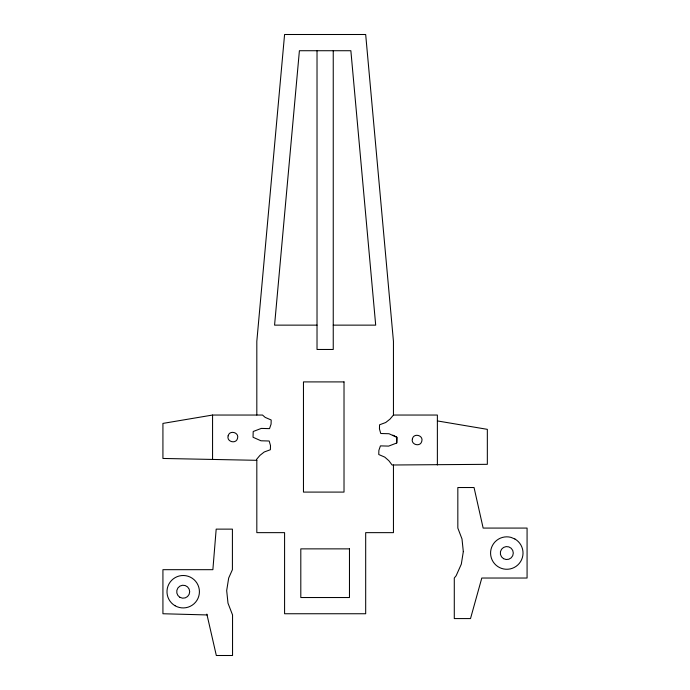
<?xml version="1.0" encoding="UTF-8"?>
<svg xmlns="http://www.w3.org/2000/svg" width="690" height="690" viewBox="0 0 690 690"><rect width="100%" height="100%" fill="white"/><g stroke="black" fill="none" stroke-linecap="round" stroke-linejoin="round"><path stroke-width="1.03" d="M437.374 420.926L487.338 429.344L487.338 464.327L392.101 465L388.867 460.722L384.779 457.125L378.758 454.52L378.87 450.38L380.423 445.878L388.643 446.102L396.75 443.006L396.828 437.253L388.979 433.725L380.759 433.51L379.448 428.93L379.56 424.79L385.71 422.513L389.988 419.141L393.447 415.044L393.447 341.352L365.683 34.5L284.582 34.5L256.818 341.352L256.818 415.044M396.75 443.006L396.905 437.253L392.895 435.166M256.818 460.316L256.49 459.462L259.957 455.366L264.227 451.993L270.385 449.725L270.497 445.576L269.186 441.005L260.967 440.781L253.04 437.253L253.196 431.5L261.303 428.412L269.523 428.628L271.075 424.134L271.187 419.986L265.167 417.381L262.511 415.044L212.563 415.044L162.926 423.41L162.926 458.453L256.818 460.316L256.818 532.645L284.582 532.645L284.582 613.746L365.683 613.746L365.683 532.645L393.447 532.645L393.447 465M317.021 325.137L274.568 325.137L299.4 50.724L350.865 50.724L375.696 325.137L333.244 325.137M393.447 415.044L437.374 415.044L437.374 465M207.173 614.945L162.926 613.746L162.926 569.681L212.874 569.681L216.186 529.127L232.409 529.127L232.409 569.681L228.683 578.022L226.682 590.571L228.002 603.207L232.547 614.945L232.547 655.5L216.324 655.5L206.853 614.091M333.244 50.724L333.244 349.468L317.021 349.468L317.021 50.724M212.563 415.044L212.563 459.117M228.14 435.821C226.294 441.798 236.153 444.438 237.541 438.34C239.387 432.363 229.529 429.723 228.14 435.821M412.404 438.762C410.55 444.74 420.408 447.379 421.797 441.281C423.651 435.304 413.793 432.665 412.404 438.762M463.318 551.603L461.317 564.144L456.142 575.745L454.287 578.03L454.287 618.576L470.511 618.576L481.801 578.03L527.074 578.03L527.074 528.074L483.147 528.074L474.047 487.528L457.832 487.528L457.832 528.074L461.998 538.968L463.318 551.603M344.017 381.906L303.462 381.906L303.462 492.091L344.017 492.091L344.017 381.906M349.468 548.869L300.805 548.869L300.805 597.531L349.468 597.531L349.468 548.869M514.913 539.002L510.997 537.381A16.224 16.224 0 0 0 490.823 555.873A16.224 16.224 0 0 0 516.103 566.343A16.224 16.224 0 0 0 514.913 539.002M179.952 597.333A6.486 6.486 0 0 0 189.69 591.718A6.486 6.486 0 0 0 179.952 586.095A6.486 6.486 0 0 0 179.952 597.333M175.088 605.76A16.224 16.224 0 0 0 199.419 591.718A16.224 16.224 0 0 0 175.088 577.668A16.224 16.224 0 0 0 175.088 605.76M503.553 558.676A6.486 6.486 0 0 0 513.291 553.052A6.486 6.486 0 0 0 503.553 547.437A6.486 6.486 0 0 0 503.553 558.676"/></g></svg>
